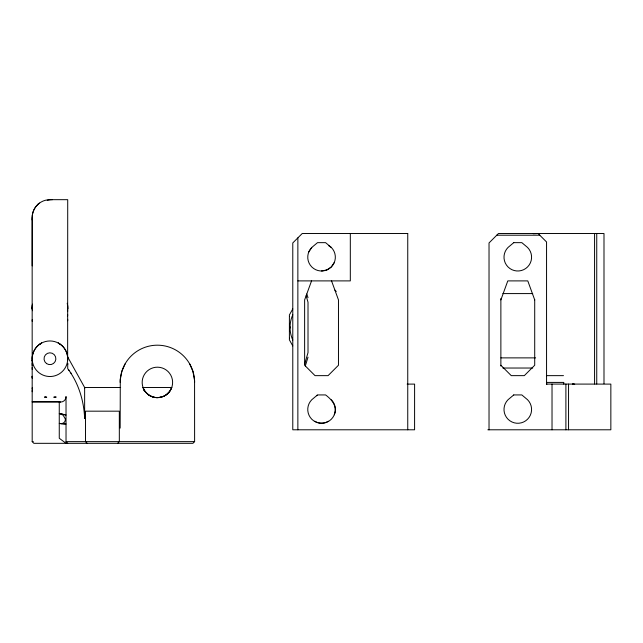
<?xml version="1.0" encoding="UTF-8"?>
<svg xmlns="http://www.w3.org/2000/svg" width="643" height="643" viewBox="0 0 643 643"><rect width="100%" height="100%" fill="white"/><g stroke="black" fill="none" stroke-linecap="round" stroke-linejoin="round"><path stroke-width="0.96" d="M297.862 429.789L297.862 237.862M32.19 321.299L32.19 319.708M120.169 428.093L120.281 379.563L121.865 371.316L125.16 363.801M67.716 319.33L67.716 320.728M32.19 365.513L32.19 362.893M32.488 310.722A17.763 17.763 0 0 1 32.263 309.098L32.222 306.422A18.317 18.028 -32.8 0 1 32.463 304.324M32.19 361.245L32.222 357.685A18.334 18.197 -15.4 0 1 32.978 353.481A17.361 17.24 -13.3 0 1 34.224 350.459A18.205 18.092 -9.1 0 1 36.659 346.931L37.374 346.175A17.811 17.723 -4.8 0 1 39.802 344.142L41.586 343.057L39.802 344.142M32.19 369.379L32.19 367.378M32.19 389.128L32.19 387.817M67.202 303.271A18.317 18.012 34.6 0 1 67.684 306.422L67.644 309.098A17.763 17.763 0 0 1 67.419 310.722M32.19 360.41L32.263 360.353A17.763 17.763 0 0 0 67.644 360.369L67.684 357.685A18.334 18.197 15.4 0 0 66.928 353.481A17.361 17.248 13.3 0 0 65.682 350.459A18.205 18.092 9 0 0 63.922 347.742A17.457 17.361 6.9 0 0 62.532 346.175A17.811 17.723 4.8 0 0 60.104 344.142L58.32 343.057L60.104 344.142M67.676 315.592L67.427 316.276L67.716 314.684M67.716 307.692L67.644 309.098L67.716 307.933M67.716 310.553L67.716 311.252M32.19 391.74L32.19 390.438M67.644 360.369L67.716 199.676L49.953 199.676A17.763 17.763 0 0 0 39.247 203.268C34.835 206.548 32.222 211.965 32.15 217.438L32.19 441.628L33.878 443.324L192.924 443.324L194.612 441.628L194.572 380.576L192.924 371.316L189.629 363.801M334.296 414.759C337.808 406.497 331.764 399.504 325.591 394.931L317.505 394.931L311.791 399.729A13.792 13.792 0 0 0 311.791 419.236A13.792 13.792 0 0 0 331.306 419.236A13.792 13.792 0 0 0 331.306 399.729M304.629 364.284L308.013 352.629L308.013 302.218L306.14 295.756M305.321 365.947L308.013 357.211M306.775 294.004L308.013 297.629M311.55 280.895L304.629 299.903L304.629 365.248L315.022 375.641L328.075 375.641L338.467 365.248L338.467 299.903L331.547 280.895M500.873 299.903L507.793 280.895L527.79 280.895L534.711 299.903M292.782 314.797C289.149 322.77 289.149 332.069 292.782 340.051M142.625 387.488L171.753 387.488L171.022 389.192M171.753 387.488L169.583 391.531L166.36 394.722A10.81 7.644 -29.6 0 1 163.354 396.418L158.331 397.607M292.782 308.913L289.398 314.974L289.398 316.581M308.801 251.927L311.799 247.442L317.513 242.652L325.591 242.652L331.306 247.451A13.792 13.792 0 0 1 331.306 266.958L326.837 269.947L321.548 271M334.296 262.481L331.306 266.958A13.792 13.792 0 0 1 311.791 266.958A13.792 13.792 0 0 1 311.791 247.451M169.953 391.016C166.023 396.972 157.688 399.343 151.218 396.329A10.81 7.644 30.4 0 1 148.244 394.585L143.646 390.205M117.629 443.324L119.325 441.628L119.325 411.174L85.487 411.174L85.487 441.628L87.175 443.324M316.702 395.734L317.24 395.204L316.862 395.582M38.323 203.984L35.775 206.741A17.763 17.763 0 0 0 32.263 215.807L32.19 265.897M39.488 203.075L37.969 204.297M328.316 421.229C324.426 423.817 318.671 423.817 314.781 421.229M40.38 343.756L40.975 343.394M59.26 423.359C61.591 424.3 64.774 423.062 65.248 420.442A3.408 2.492 77.1 0 0 65.264 418.906L63.143 415.185L59.26 413.513M533.176 233.722L538.095 233.522L546.558 241.977L546.558 384.104L546.992 384.104M32.19 402.02L60.555 402.02C63.536 402.188 66.181 399.528 66.028 396.546L66.028 441.628L67.716 443.324M407.742 233.522L302.21 233.522L292.782 242.941L292.782 429.789L414.59 429.789L414.606 384.104L407.14 384.104M496.758 235.209L539.79 235.209M297.862 280.895L350.314 280.895L350.314 233.522M502.866 293.586L532.717 293.586M500.929 357.878L535.643 357.878M502.866 368.029L532.717 368.029M546.558 375.641L563.477 375.641M546.558 382.408L563.79 382.408L563.79 384.072M546.373 384.072L610.85 384.104L610.85 429.789L487.836 429.789M120.635 387.488L84.635 387.488L84.635 418.593C84.008 400.894 78.51 382.858 67.716 368.68L67.716 363.359L67.716 364.597M32.19 401.674L59.26 401.674L59.26 438.253L66.028 443.324M32.19 441.628L33.332 441.628M66.028 441.628L194.612 441.628M157.503 397.639L155.919 397.567M574.705 384.104L572.463 384.072L573.267 384.104M60.555 402.02L59.26 401.891M60.506 423.641L66.028 424.034L61.125 423.665M156.225 397.591C150.341 397.197 144.948 393.066 143.035 387.488L143.662 388.991M60.731 413.779L66.028 415.056L60.249 413.642M58.931 343.394L59.526 343.756M328.549 245.61L331.306 247.451M69.058 370.36L68.383 369.484M500.873 365.248L511.265 375.641L524.318 375.641L534.711 365.248L534.711 299.55M334.907 290.114L336.273 291.488M71.108 373.342L70.417 372.289M292.782 345.934L289.398 339.874L289.398 338.266M67.716 357.034L84.892 387.946M32.19 359.574L32.263 360.353M32.19 307.957L32.263 309.098L32.19 307.708M603.994 383.726L603.994 233.522L498.454 233.522L489.026 242.941L489.026 429.789M596.744 233.522L596.744 383.959M594.574 233.522L594.574 383.959M568.549 384.104L568.549 429.789M565.896 384.104L565.896 429.789M552.024 384.104L552.024 429.789M500.873 298.553L500.873 366.068M407.75 233.522L407.75 429.789M290.009 326.732L290.009 328.115M289.398 316.911L289.398 337.937M32.19 358.722A17.763 17.763 0 0 1 49.953 340.959A17.763 17.763 0 0 1 67.716 358.722M32.19 219.986A20.303 20.303 0 0 1 32.496 216.458M47.236 200.367A20.303 20.303 0 0 1 52.493 199.676M32.19 307.458A17.763 17.763 0 0 1 32.488 304.195M67.419 304.195A17.763 17.763 0 0 1 67.716 307.458M120.169 382.408A37.222 37.222 0 0 1 157.39 345.187A37.222 37.222 0 0 1 194.612 382.408M513.749 242.652L508.034 247.451A13.792 13.792 0 0 0 508.034 266.958A13.792 13.792 0 0 0 527.549 266.958A13.792 13.792 0 0 0 527.549 247.451L521.835 242.652L513.749 242.652M513.749 394.931L508.034 399.729A13.792 13.792 0 0 0 508.034 419.236A13.792 13.792 0 0 0 527.549 419.236A13.792 13.792 0 0 0 527.549 399.729L521.835 394.931L513.749 394.931M53.932 397.149L56.013 397.069L53.932 397.149M45.717 397.117L44.423 397.093L46.738 397.181L45.717 397.117M32.246 376.645L32.19 376.243L32.254 378.221L32.246 376.645M46.585 363.6A5.924 5.924 0 0 0 55.853 359.196A5.924 5.924 0 0 0 47.413 353.377A5.924 5.924 0 0 0 46.585 363.6M148.485 394.762A15.231 15.231 0 0 0 172.541 383.951A15.231 15.231 0 0 0 151.153 368.519A15.231 15.231 0 0 0 148.485 394.762"/></g></svg>
